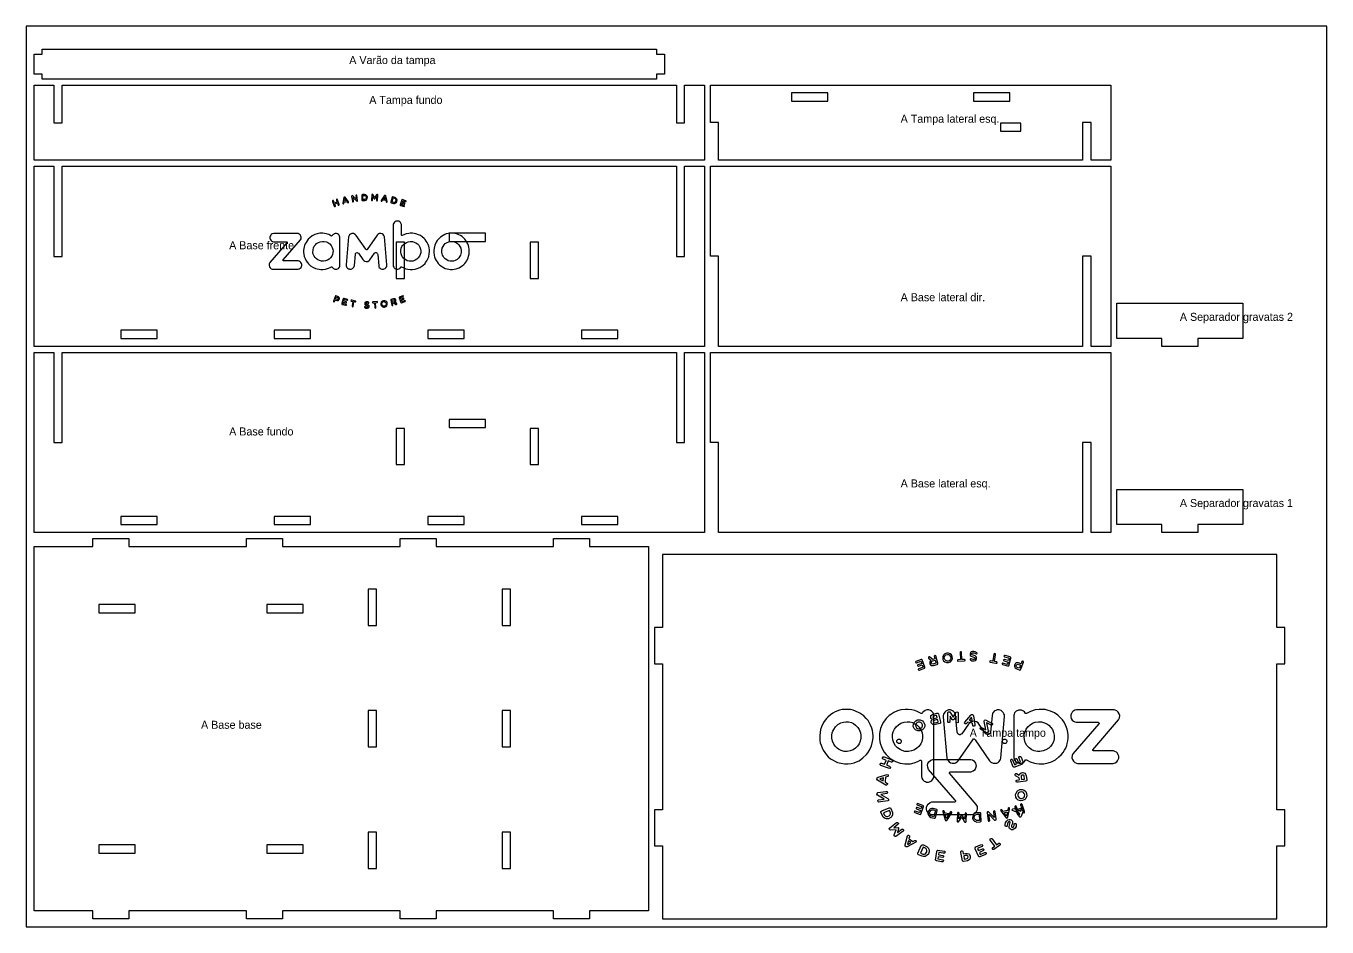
# Model space of a CAD drawing. Header units: millimetres. Extents: x 0 to 2750, y 0 to 900.
# Drawn here: x 0 to 1300, y 0 to 900 of the extents above; entities that cross this region are included whole.
import ezdxf

# ---------------------------------------------------------------- set-up
doc = ezdxf.new("R2010")
doc.units = ezdxf.units.MM
for name, color, linetype in [('CORTE_EXTERNO', 1, 'Continuous'), ('CORTE_INTERNO', 5, 'Continuous'), ('ETIQUETAS_NAO_CORTAR', 8, 'Continuous'), ('GRAVACAO', 3, 'Continuous'), ('GRAVACAO_VERSO', 4, 'Continuous'), ('MESA_NAO_CORTAR', 8, 'Continuous')]:
    doc.layers.add(name, color=color, linetype=linetype)

msp = doc.modelspace()

# ---------------------------------------------------------------- linework, layer by layer
at = {"layer": 'CORTE_EXTERNO'}
for points in [[(8, 872), (16, 872), (16, 877), (630, 877), (630, 872), (638, 872), (638, 852), (630, 852), (630, 847), (16, 847), (16, 852), (8, 852), (8, 872)], [(678, 766), (8, 766), (8, 841), (27.9, 841), (27.9, 803.4), (36.1, 803.4), (36.1, 841), (649.9, 841), (649.9, 803.4), (658.1, 803.4), (658.1, 841), (678, 841), (678, 766)], [(1064.2, 803.6), (1055.8, 803.6), (1055.8, 766), (692.1, 766), (692.1, 803.6), (684, 803.6), (684, 841), (1084, 841), (1084, 766), (1064.2, 766), (1064.2, 803.6)], [(649.9, 760), (649.9, 669.9), (658.1, 669.9), (658.1, 760), (678, 760), (678, 580), (8, 580), (8, 760), (27.9, 760), (27.9, 669.9), (36.1, 669.9), (36.1, 760), (649.9, 760)], [(1084, 760), (1084, 580), (1064.2, 580), (1064.2, 670.1), (1055.8, 670.1), (1055.8, 580), (692.1, 580), (692.1, 670.1), (684, 670.1), (684, 760), (1084, 760)], [(1171, 580), (1135, 580), (1135, 588), (1090, 588), (1090, 623), (1216, 623), (1216, 588), (1171, 588), (1171, 580)], [(649.9, 574), (649.9, 483.9), (658.1, 483.9), (658.1, 574), (678, 574), (678, 394), (8, 394), (8, 574), (27.9, 574), (27.9, 483.9), (36.1, 483.9), (36.1, 574), (649.9, 574)], [(1084, 574), (1084, 394), (1064.2, 394), (1064.2, 484.1), (1055.8, 484.1), (1055.8, 394), (692.1, 394), (692.1, 484.1), (684, 484.1), (684, 574), (1084, 574)], [(1171, 394), (1135, 394), (1135, 402), (1090, 402), (1090, 437), (1216, 437), (1216, 402), (1171, 402), (1171, 394)], [(66.8, 16), (8, 16), (8, 380), (66.8, 380), (66.8, 388), (102.8, 388), (102.8, 380), (220.2, 380), (220.2, 388), (256.2, 388), (256.2, 380), (373.8, 380), (373.8, 388), (409.8, 388), (409.8, 380), (527.2, 380), (527.2, 388), (563.2, 388), (563.2, 380), (622, 380), (622, 16), (563.2, 16), (563.2, 8), (527.2, 8), (527.2, 16), (409.8, 16), (409.8, 8), (373.8, 8), (373.8, 16), (256.2, 16), (256.2, 8), (220.2, 8), (220.2, 16), (102.8, 16), (102.8, 8), (66.8, 8), (66.8, 16)], [(628, 81), (636, 81), (636, 8), (1250, 8), (1250, 81), (1258, 81), (1258, 117), (1250, 117), (1250, 263), (1258, 263), (1258, 299), (1250, 299), (1250, 372), (636, 372), (636, 299), (628, 299), (628, 263), (636, 263), (636, 117), (628, 117), (628, 81)]]:
    msp.add_lwpolyline(points, close=True, dxfattribs=at)
at = {"layer": 'CORTE_INTERNO'}
for points in [[(764.9, 824.9), (801.1, 824.9), (801.1, 833.1), (764.9, 833.1), (764.9, 824.9)], [(946.9, 833.1), (946.9, 824.9), (983.1, 824.9), (983.1, 833.1), (946.9, 833.1)], [(994.1, 803.1), (973.9, 803.1), (973.9, 794.9), (994.1, 794.9), (994.1, 803.1)], [(459.1, 693.1), (422.9, 693.1), (422.9, 684.9), (459.1, 684.9), (459.1, 693.1)], [(369.9, 647.9), (378.1, 647.9), (378.1, 684.1), (369.9, 684.1), (369.9, 647.9)], [(503.9, 684.1), (503.9, 647.9), (512.1, 647.9), (512.1, 684.1), (503.9, 684.1)], [(94.6, 587.9), (130.9, 587.9), (130.9, 596.1), (94.6, 596.1), (94.6, 587.9)], [(248.1, 596.1), (248.1, 587.9), (284.4, 587.9), (284.4, 596.1), (248.1, 596.1)], [(437.9, 596.1), (401.6, 596.1), (401.6, 587.9), (437.9, 587.9), (437.9, 596.1)], [(591.4, 587.9), (591.4, 596.1), (555.1, 596.1), (555.1, 587.9), (591.4, 587.9)], [(459.1, 507.1), (422.9, 507.1), (422.9, 498.9), (459.1, 498.9), (459.1, 507.1)], [(369.9, 461.9), (378.1, 461.9), (378.1, 498.1), (369.9, 498.1), (369.9, 461.9)], [(503.9, 498.1), (503.9, 461.9), (512.1, 461.9), (512.1, 498.1), (503.9, 498.1)], [(94.6, 401.9), (130.9, 401.9), (130.9, 410.1), (94.6, 410.1), (94.6, 401.9)], [(248.1, 410.1), (248.1, 401.9), (284.4, 401.9), (284.4, 410.1), (248.1, 410.1)], [(437.9, 410.1), (401.6, 410.1), (401.6, 401.9), (437.9, 401.9), (437.9, 410.1)], [(591.4, 401.9), (591.4, 410.1), (555.1, 410.1), (555.1, 401.9), (591.4, 401.9)], [(350.1, 301.2), (350.1, 337.5), (341.9, 337.5), (341.9, 301.2), (350.1, 301.2)], [(484.1, 337.5), (475.9, 337.5), (475.9, 301.2), (484.1, 301.2), (484.1, 337.5)], [(72.8, 322.1), (72.8, 313.9), (109.2, 313.9), (109.2, 322.1), (72.8, 322.1)], [(277.1, 322.1), (240.8, 322.1), (240.8, 313.9), (277.1, 313.9), (277.1, 322.1)], [(350.1, 216.2), (341.9, 216.2), (341.9, 179.8), (350.1, 179.8), (350.1, 216.2)], [(475.9, 216.2), (475.9, 179.8), (484.1, 179.8), (484.1, 216.2), (475.9, 216.2)], [(341.9, 94.8), (341.9, 58.5), (350.1, 58.5), (350.1, 94.8), (341.9, 94.8)], [(475.9, 58.5), (484.1, 58.5), (484.1, 94.8), (475.9, 94.8), (475.9, 58.5)], [(109.2, 73.8), (109.2, 82.2), (72.8, 82.2), (72.8, 73.8), (109.2, 73.8)], [(240.8, 73.8), (277.1, 73.8), (277.1, 82.2), (240.8, 82.2), (240.8, 73.8)]]:
    msp.add_lwpolyline(points, close=True, dxfattribs=at)
at = {"layer": 'GRAVACAO'}
for points in [[(316.5, 722.6), (316.8, 722.4), (317.2, 722.4), (317.5, 722.6), (317.7, 724), (318, 724.2), (320.7, 724.8), (321.4, 723.8), (321.8, 723.5), (322.2, 723.6), (322.4, 723.9), (322.3, 724.4), (318.8, 728.9), (318.4, 729.1), (317.9, 729), (317.6, 728.6), (316.5, 723.1), (316.5, 722.6)], [(330.2, 726.9), (326.5, 730.4), (326, 730.6), (325.5, 730.4), (325.4, 729.7), (326.1, 725), (326.3, 724.5), (326.8, 724.4), (327.1, 724.7), (327.1, 725.3), (326.6, 728.4), (326.7, 728.8), (330.5, 725.1), (331.1, 725), (331.4, 725.2), (331.4, 725.8), (330.7, 730.9), (330.5, 731.1), (330, 731.2), (329.7, 730.8), (330.2, 727.1), (330.2, 726.9)], [(335.5, 731.5), (335.4, 731.3), (335.6, 726.7), (335.6, 725.9), (335.9, 725.6), (337.6, 725.6), (338.9, 725.8), (339.9, 726.2), (340.5, 726.9), (341, 727.8), (341.1, 729.3), (340.6, 730.4), (339.7, 731.3), (339.2, 731.5), (338.3, 731.8), (336.1, 731.7), (335.5, 731.5)], [(340, 728.7), (340, 728.2), (339.7, 727.5), (339.1, 726.9), (338.1, 726.6), (336.7, 726.6), (336.4, 730.7), (336.6, 730.8), (338.6, 730.7), (339.2, 730.4), (339.8, 729.7), (340, 728.7)], [(345.8, 725.7), (346.2, 726.1), (346.3, 729.4), (346.4, 729.8), (347.7, 727.6), (348, 727.3), (348.4, 727.3), (348.6, 727.4), (350.2, 729.7), (350.3, 728.5), (350.1, 725.9), (350.5, 725.5), (351, 725.5), (351.2, 726.1), (351.5, 730.9), (351.4, 731.4), (351.1, 731.7), (350.5, 731.6), (348.3, 728.6), (346.5, 731.7), (346.2, 731.9), (345.6, 731.8), (345.4, 731.4), (345.1, 726.1), (345.2, 725.8), (345.8, 725.7)], [(355, 725.1), (355.3, 725), (355.7, 725), (356.6, 726.4), (359.5, 725.9), (359.7, 725.7), (360, 724.5), (360.2, 724.2), (360.6, 724.2), (360.9, 724.4), (360.9, 724.8), (359.4, 730.3), (359.2, 730.7), (358.9, 730.8), (358.4, 730.8), (358.2, 730.7), (355, 725.7), (354.9, 725.3), (355, 725.1)], [(358.6, 729.5), (359.3, 727.1), (359.2, 726.9), (357.2, 727.2), (358.6, 729.5)], [(367.3, 722.8), (368.1, 722.8), (368.9, 723), (369.5, 723.3), (370.1, 723.8), (370.6, 724.8), (370.8, 726.1), (370.5, 727.2), (369.7, 728.2), (368.9, 728.7), (366.7, 729.3), (366.2, 729.3), (365.9, 728.9), (364.7, 724), (364.7, 723.6), (364.8, 723.4), (367.3, 722.8)], [(369.7, 725.7), (369.3, 724.7), (368.9, 724.1), (368.1, 723.8), (367.1, 723.8), (365.9, 724.1), (365.8, 724.2), (366.8, 728.3), (368.1, 728), (368.8, 727.6), (369.3, 727.1), (369.6, 726.5), (369.7, 725.7)], [(310.7, 724.2), (308.1, 723.3), (307.3, 725.5), (307.1, 725.6), (306.7, 725.6), (306.4, 725.3), (306.4, 724.8), (308, 720), (308.4, 719.7), (308.8, 719.7), (309.1, 720), (309.1, 720.4), (308.4, 722.2), (308.6, 722.5), (311.2, 723.3), (312, 721.1), (312.5, 721), (312.9, 721.3), (312.9, 721.7), (311.3, 726.4), (310.9, 726.9), (310.5, 726.9), (310.2, 726.7), (310.2, 726.2), (310.9, 724.3), (310.7, 724.2)], [(318.4, 727.8), (320.1, 725.6), (318, 725.1), (317.9, 725.5), (318.4, 727.8)], [(377.9, 719.6), (378.2, 719.9), (378.2, 720.2), (378.1, 720.4), (375.4, 721.3), (375, 721.6), (375.5, 723.1), (378, 722.2), (378.4, 722.2), (378.6, 722.5), (378.7, 722.7), (378.5, 723.1), (375.8, 724.1), (376.4, 725.5), (376.6, 725.5), (379.3, 724.5), (379.7, 724.6), (379.9, 725.1), (379.6, 725.5), (376, 726.7), (375.6, 726.5), (373.8, 721.5), (373.8, 721.1), (374.1, 720.8), (377.9, 719.6)], [(366.8, 701.2), (366.8, 660.9), (367, 660.2), (367.4, 659.2), (367.8, 658.5), (368.5, 657.9), (369.2, 657.5), (370.3, 657.1), (371.6, 657.1), (372.7, 657.5), (373.7, 658.1), (374.1, 658.5), (374.8, 659.5), (375.3, 659.6), (377.5, 658.4), (379.6, 657.6), (381.5, 657.1), (383.9, 656.8), (386.1, 656.8), (388.8, 657.1), (391, 657.8), (393.6, 658.9), (395.6, 660.1), (396.6, 660.9), (398.7, 662.9), (399.3, 663.7), (400.4, 665.3), (401.3, 666.8), (402.4, 669.6), (403, 672.7), (403.2, 674.4), (403.1, 676.5), (402.9, 678.3), (402.4, 680), (401.8, 681.7), (400.8, 683.7), (399.9, 685.2), (398.7, 686.8), (397.7, 687.8), (395.9, 689.4), (394.1, 690.6), (392.3, 691.5), (389.4, 692.5), (386.2, 693), (383.8, 693), (382.5, 692.9), (379.9, 692.4), (377.6, 691.5), (375.9, 690.6), (375.5, 690.6), (375.1, 691), (375.1, 701.6), (374.9, 702.5), (374.2, 703.7), (373.4, 704.5), (372.6, 704.9), (371.7, 705.1), (370.4, 705.1), (369.7, 705), (368.9, 704.6), (368.2, 704), (367.5, 703.1), (367, 702.2), (366.8, 701.2)], [(244, 687), (244.6, 686), (245.2, 685.3), (246.3, 684.7), (247.2, 684.5), (260.5, 684.5), (260.9, 684.2), (261.1, 683.7), (243.8, 663.7), (243.1, 662.3), (243, 660.9), (243.3, 659.6), (244, 658.5), (245.1, 657.6), (246.1, 657.2), (246.9, 657.1), (271.8, 657.1), (272.9, 657.3), (274.1, 658), (274.8, 658.7), (275.4, 659.9), (275.6, 660.7), (275.6, 661.8), (275.4, 662.7), (274.7, 663.9), (273.9, 664.6), (273, 665.1), (272.1, 665.4), (257.4, 665.4), (257.1, 665.5), (256.9, 665.8), (256.9, 666.1), (257.1, 666.4), (274.3, 686.3), (274.8, 687.5), (274.9, 689), (274.6, 690.2), (274, 691.3), (272.9, 692.2), (271.8, 692.6), (271.1, 692.7), (247.5, 692.7), (246.1, 692.4), (245, 691.6), (244.5, 691.1), (244, 690.1), (243.7, 689.3), (243.7, 687.9), (244, 687)], [(279.1, 682.5), (278.4, 680.9), (278, 679.5), (277.6, 677.7), (277.4, 676), (277.4, 673.8), (277.6, 672.1), (278.1, 669.9), (278.9, 667.7), (280.1, 665.4), (281.2, 663.8), (282.2, 662.6), (284.4, 660.6), (286.6, 659.1), (289.2, 657.9), (290.8, 657.4), (292.8, 657), (294.5, 656.8), (296.6, 656.8), (299.4, 657.1), (302.4, 658.1), (303.8, 658.7), (305.3, 659.6), (305.7, 659.5), (306.5, 658.4), (307.1, 657.9), (308.6, 657.2), (310.6, 657.2), (312.1, 657.9), (313.1, 659.1), (313.5, 659.9), (313.7, 660.7), (313.7, 689.1), (313.4, 690.2), (312.8, 691.1), (312.2, 691.8), (311.1, 692.4), (310.3, 692.7), (308.9, 692.7), (308, 692.4), (307.1, 691.9), (306.5, 691.4), (305.7, 690.3), (305.3, 690.2), (302.7, 691.6), (299.9, 692.5), (298.4, 692.9), (296.7, 693), (293.7, 693), (290.8, 692.4), (288.5, 691.6), (285.9, 690.3), (283.5, 688.5), (282, 687), (280.8, 685.4), (279.8, 683.9), (279.1, 682.5)], [(319.9, 660.5), (320.2, 659.6), (320.7, 658.8), (321.3, 658.1), (322.1, 657.6), (322.8, 657.3), (323.4, 657.1), (324.8, 657.1), (325.6, 657.4), (326.4, 657.8), (327.6, 659), (327.9, 659.8), (328.2, 660.7), (329.1, 672.2), (329.4, 672.7), (329.9, 673.3), (330.8, 673.6), (331.4, 673.5), (332.3, 673), (336.6, 666.8), (337.4, 665.8), (338.5, 665.1), (340, 664.7), (341, 664.8), (341.7, 664.9), (343, 665.7), (343.7, 666.6), (348.2, 673), (348.6, 673.3), (349.3, 673.6), (349.8, 673.6), (350.4, 673.4), (351, 672.9), (351.2, 672.5), (351.4, 671.9), (352.4, 660.4), (352.6, 659.6), (353, 658.9), (353.8, 658.1), (354.4, 657.6), (355.7, 657.1), (357.2, 657.1), (358, 657.4), (358.9, 657.9), (359.7, 658.6), (360.4, 659.9), (360.6, 660.9), (360.6, 661.6), (358.1, 689.3), (357.7, 690.7), (356.8, 691.7), (355.8, 692.4), (354.7, 692.7), (353, 692.6), (352.5, 692.4), (351.5, 691.8), (350.8, 691.1), (340.9, 676.9), (340.4, 676.5), (340, 676.5), (339.5, 677.1), (329.9, 690.9), (328.9, 691.9), (327.4, 692.6), (325.7, 692.7), (325, 692.5), (324.1, 692.1), (323.4, 691.4), (322.6, 690.1), (322.3, 689.3), (319.9, 661.5), (319.9, 660.5)], [(414.1, 689.1), (411.8, 686.9), (410.9, 685.7), (409.8, 684), (408.4, 681.1), (407.7, 678.1), (407.4, 675.8), (407.4, 674.1), (407.8, 670.8), (408.3, 669.3), (409, 667.4), (409.7, 665.9), (410.8, 664.3), (411.9, 662.8), (413.6, 661.1), (416.1, 659.3), (419, 657.9), (420.7, 657.3), (422.4, 657), (424.1, 656.8), (426.3, 656.8), (427.9, 657), (429.7, 657.3), (432.7, 658.4), (434.2, 659.3), (435.8, 660.3), (437.6, 661.9), (438.4, 662.8), (439.4, 664), (440.4, 665.6), (441.8, 668.4), (442.3, 670.1), (442.8, 672.2), (442.9, 674.1), (442.9, 675.7), (442.8, 677.2), (442.5, 679), (442.1, 680.6), (441.4, 682.3), (440.6, 683.9), (439.6, 685.6), (438.5, 687), (437.2, 688.3), (435.7, 689.6), (434.1, 690.7), (432.4, 691.5), (431.1, 692.1), (428.9, 692.7), (426.5, 693), (423.9, 693), (422, 692.8), (420, 692.3), (418.5, 691.8), (416.7, 690.9), (414.1, 689.1)], [(303.5, 682.3), (304.9, 680.7), (306, 678.7), (306.6, 676.8), (306.8, 675.3), (306.7, 673.8), (306.3, 671.9), (305.5, 670), (304.3, 668.4), (302.8, 667), (301.1, 666), (299.4, 665.4), (297.2, 665), (295.1, 665.1), (293.1, 665.7), (291.7, 666.3), (290.3, 667.3), (288.9, 668.7), (287.9, 670.2), (287.1, 672.1), (286.7, 673.9), (286.8, 676.4), (287.3, 678.3), (288.1, 680), (289.3, 681.5), (290.4, 682.6), (292.3, 683.8), (294, 684.5), (296.2, 684.8), (297.9, 684.8), (300.1, 684.3), (301.6, 683.6), (303.5, 682.3)], [(391.1, 682.3), (392.4, 681), (393.6, 679), (394.3, 677.1), (394.5, 675.3), (394.4, 673.3), (394, 671.7), (393.2, 670), (392, 668.4), (390.5, 667), (388.9, 666), (386.7, 665.2), (384.7, 665), (382.9, 665.1), (381, 665.6), (379.4, 666.3), (378, 667.3), (376.7, 668.6), (375.5, 670.5), (374.8, 672.4), (374.4, 674), (374.4, 675.9), (374.9, 678.1), (375.6, 679.6), (376.2, 680.6), (377, 681.5), (378.4, 682.8), (380.1, 683.9), (381.7, 684.5), (383.9, 684.8), (386.1, 684.7), (388, 684.2), (389.4, 683.5), (391.1, 682.3)], [(432.5, 681.4), (433.6, 679.9), (434.4, 678), (434.9, 675.9), (434.9, 673.9), (434.5, 672.3), (434.2, 671.2), (433.6, 670), (432.5, 668.4), (430.8, 666.8), (428.8, 665.7), (427.1, 665.2), (425.6, 665), (423.7, 665.1), (421.8, 665.6), (420.4, 666.3), (419, 667.3), (417.6, 668.8), (416.7, 670), (416.2, 671.2), (415.8, 672.3), (415.5, 674), (415.5, 675.9), (415.9, 678), (416.7, 679.8), (417.8, 681.4), (419, 682.6), (420.7, 683.7), (422.6, 684.5), (424.6, 684.8), (426.8, 684.7), (428.7, 684.2), (430.3, 683.3), (431.3, 682.6), (432.5, 681.4)], [(309.1, 630.4), (307.2, 625.3), (307.3, 624.8), (307.5, 624.6), (308, 624.6), (308.2, 624.8), (308.8, 626.3), (310.5, 625.8), (311.5, 625.8), (311.9, 625.9), (312.5, 626.2), (312.7, 626.6), (313.1, 627.5), (313.1, 628.2), (312.7, 629), (312.1, 629.5), (311.6, 629.8), (309.5, 630.5), (309.1, 630.4)], [(312, 627.5), (311.4, 626.8), (310.7, 626.7), (309.1, 627.3), (309.9, 629.4), (311.3, 628.9), (311.9, 628.3), (312, 628), (312, 627.5)], [(319.5, 621), (319.9, 621), (320.2, 621.3), (320.1, 621.6), (319.9, 621.8), (317.1, 622.5), (316.8, 622.7), (317.3, 624.3), (319.7, 623.6), (320.1, 623.6), (320.4, 623.9), (320.4, 624.3), (320.1, 624.5), (318, 625), (317.5, 625.3), (317.8, 626.7), (318, 626.8), (320.9, 626), (321.2, 626.1), (321.4, 626.2), (321.5, 626.6), (321.3, 626.9), (317.8, 627.8), (317.3, 627.8), (317, 627.6), (315.7, 622.7), (315.7, 622.2), (316, 621.9), (319.5, 621)], [(325.8, 619.9), (326, 619.7), (326.5, 619.6), (326.9, 619.9), (327.6, 624.5), (327.7, 624.7), (329.3, 624.4), (329.7, 624.6), (329.7, 625), (329.4, 625.3), (325.5, 626), (325, 626), (324.7, 625.6), (324.9, 625.2), (326.6, 624.8), (325.8, 620.4), (325.8, 619.9)], [(338.4, 622.3), (338.5, 621.9), (338.9, 621.4), (339.4, 621.2), (341.5, 620.5), (341.8, 620), (341.7, 619.6), (341.2, 619.1), (340.3, 619.1), (339.5, 619.3), (338.7, 619.9), (338.4, 619.9), (338.1, 619.6), (338.1, 619.3), (338.4, 618.9), (339.4, 618.3), (340.3, 618.2), (341.1, 618.2), (342.1, 618.5), (342.5, 618.9), (342.8, 619.7), (342.8, 620.5), (342.6, 620.9), (342, 621.4), (339.8, 622.2), (339.4, 622.6), (339.4, 623), (339.8, 623.4), (340.1, 623.6), (340.8, 623.6), (342, 623), (342.4, 623), (342.6, 623.3), (342.6, 623.7), (342.2, 624.1), (341.5, 624.4), (341, 624.5), (340, 624.5), (339.2, 624.2), (338.6, 623.7), (338.4, 623.1), (338.4, 622.3)], [(347.9, 623.6), (348.2, 623.4), (348.4, 618.7), (348.7, 618.4), (349.1, 618.3), (349.4, 618.6), (349.2, 623.6), (350.8, 623.7), (351, 623.8), (351.1, 624), (351.1, 624.4), (350.8, 624.7), (346.4, 624.4), (346.1, 624.1), (346.2, 623.7), (346.5, 623.4), (347.9, 623.6)], [(354.6, 621.6), (355.2, 620.5), (356, 619.7), (357.1, 619.3), (358.3, 619.3), (359.5, 619.7), (360.5, 620.6), (360.9, 621.7), (360.9, 623.1), (360.8, 623.6), (360.4, 624.4), (359.5, 625.2), (358.4, 625.6), (357.2, 625.6), (356.4, 625.3), (355.8, 625), (354.9, 624), (354.6, 622.9), (354.6, 621.6)], [(359.9, 621.7), (359.5, 621), (358.9, 620.5), (357.8, 620.2), (357.1, 620.3), (356.6, 620.5), (356, 621.3), (355.7, 622), (355.7, 622.9), (356, 623.7), (356.7, 624.4), (357.5, 624.7), (358, 624.7), (358.9, 624.3), (359.6, 623.6), (359.9, 622.7), (359.9, 621.7)], [(364.4, 626.1), (365.7, 621.1), (365.9, 620.9), (366.4, 620.9), (366.7, 621.3), (366.2, 623.1), (366.8, 623.3), (367.6, 623.5), (369.7, 621.9), (370.1, 621.9), (370.4, 622.1), (370.4, 622.6), (368.7, 624), (369.4, 624.7), (369.6, 625.1), (369.6, 625.8), (369.5, 626.5), (369.2, 627), (368.4, 627.5), (367.1, 627.5), (364.7, 626.9), (364.4, 626.6), (364.4, 626.1)], [(367.9, 624.5), (366.1, 624.1), (365.9, 624.4), (365.4, 626.1), (367.5, 626.6), (368.1, 626.4), (368.4, 626.1), (368.6, 625.6), (368.4, 624.9), (367.9, 624.5)], [(374.7, 623.7), (375, 623.5), (375.2, 623.5), (378.9, 624.8), (379.1, 625.2), (379, 625.5), (378.8, 625.6), (378.5, 625.7), (375.5, 624.6), (375.3, 625), (374.9, 626.2), (377.6, 627.2), (377.7, 627.4), (377.7, 627.7), (377.4, 628), (377.1, 628), (374.6, 627.1), (374, 628.6), (377, 629.7), (377.2, 630), (377.2, 630.3), (377, 630.6), (376.5, 630.6), (373, 629.3), (372.9, 629), (372.9, 628.7), (374.7, 623.7)], [(925.6, 270.1), (924.8, 271.8), (923.5, 273), (921.8, 273.6), (920.1, 273.6), (918.3, 273), (916.8, 271.6), (916.1, 270), (916.1, 267.9), (916.3, 267.1), (916.9, 266), (918.2, 264.8), (919.8, 264.1), (921.7, 264.1), (922.9, 264.5), (923.8, 265), (925.1, 266.5), (925.7, 268.1), (925.6, 270.1)], [(935.7, 267.1), (935.2, 267.3), (934.9, 274.4), (934.5, 274.9), (933.9, 275), (933.3, 274.5), (933.7, 267.1), (931.3, 267), (931, 266.8), (930.8, 266.5), (930.8, 266), (931.2, 265.5), (937.9, 265.9), (938.3, 266.3), (938.3, 267), (937.8, 267.3), (935.7, 267.1)], [(949.9, 269.1), (949.8, 269.6), (949.1, 270.3), (948.5, 270.7), (945.3, 271.8), (944.8, 272.5), (944.9, 273.1), (945.7, 273.8), (947, 273.9), (948.2, 273.5), (949.4, 272.7), (949.9, 272.7), (950.4, 273.2), (950.4, 273.6), (949.9, 274.2), (948.4, 275), (947.1, 275.3), (945.9, 275.3), (944.4, 274.7), (943.7, 274.1), (943.3, 272.9), (943.4, 271.7), (943.6, 271.2), (944.5, 270.4), (947.8, 269.2), (948.4, 268.6), (948.4, 268.1), (947.8, 267.3), (947.4, 267.1), (946.3, 267.1), (944.6, 268), (943.9, 268), (943.5, 267.6), (943.5, 267), (944.2, 266.4), (945.2, 266), (946, 265.8), (947.6, 265.8), (948.7, 266.1), (949.6, 267), (949.9, 267.9), (949.9, 269.1)], [(968.7, 272.7), (968.5, 273), (967.7, 273.2), (967.2, 272.6), (966.1, 265.7), (965.9, 265.5), (963.6, 266), (963, 265.6), (962.9, 265), (963.3, 264.5), (969.2, 263.5), (970, 263.5), (970.5, 264), (970.2, 264.8), (967.6, 265.3), (968.7, 271.9), (968.7, 272.7)], [(895.5, 267), (895, 267.2), (894.6, 267.2), (889.2, 265.2), (888.9, 264.8), (889, 264.3), (889.3, 264), (889.8, 263.9), (894.2, 265.6), (894.5, 265), (895.1, 263.2), (891.2, 261.8), (890.9, 261.4), (890.9, 260.9), (891.4, 260.5), (891.9, 260.5), (895.6, 261.9), (896.5, 259.6), (892, 257.9), (891.6, 257.5), (891.6, 257.1), (892, 256.7), (892.7, 256.7), (897.9, 258.6), (898.2, 259), (898.2, 259.5), (895.5, 267)], [(911, 263.4), (909, 270.9), (908.6, 271.2), (908, 271.2), (907.5, 270.6), (908.1, 267.9), (907.3, 267.5), (906.1, 267.2), (902.9, 269.7), (902.3, 269.7), (901.8, 269.3), (901.8, 268.6), (904.5, 266.5), (903.4, 265.5), (903.1, 264.9), (903, 263.9), (903.3, 262.8), (903.8, 262), (904.9, 261.3), (906.9, 261.2), (910.4, 262.1), (911, 262.6), (911, 263.4)], [(905.7, 265.7), (908.4, 266.4), (908.7, 266), (909.3, 263.4), (906.3, 262.6), (905.3, 262.9), (904.9, 263.3), (904.6, 264.1), (905, 265.1), (905.7, 265.7)], [(917.7, 269.9), (918.3, 271), (919.2, 271.8), (920.7, 272.3), (921.8, 272.1), (922.6, 271.7), (923.6, 270.6), (924, 269.4), (924, 268.1), (923.6, 267), (922.4, 265.9), (921.3, 265.5), (920.5, 265.5), (919.1, 266.1), (918.1, 267.1), (917.6, 268.5), (917.7, 269.9)], [(978.3, 271.1), (977.7, 271.1), (977.2, 270.5), (977.3, 270.1), (977.6, 269.8), (981.9, 268.7), (982.3, 268.4), (981.6, 266.1), (977.9, 267.1), (977.3, 267.1), (976.9, 266.7), (976.9, 266.1), (977.4, 265.7), (980.5, 265), (981.3, 264.6), (980.8, 262.5), (980.5, 262.3), (976.2, 263.5), (975.7, 263.4), (975.4, 263.1), (975.3, 262.7), (975.6, 262.2), (980.9, 260.8), (981.6, 260.8), (982, 261), (984, 268.5), (984, 269.2), (983.5, 269.7), (978.3, 271.1)], [(993.8, 256.9), (996.6, 264.5), (996.6, 265.3), (996.2, 265.6), (995.6, 265.6), (995.2, 265.2), (994.4, 263), (991.8, 263.9), (990.3, 263.9), (989.6, 263.7), (988.8, 263.1), (988.4, 262.7), (987.9, 261.3), (987.9, 260.2), (988.4, 259), (989.4, 258.2), (990.1, 257.8), (993.2, 256.7), (993.8, 256.9)], [(989.5, 261.3), (990.4, 262.3), (991.5, 262.5), (993.9, 261.6), (992.7, 258.5), (990.5, 259.2), (989.6, 260), (989.4, 260.6), (989.5, 261.3)], [(836.3, 168.8), (839.8, 172.2), (841.2, 173.9), (842.8, 176.5), (844.8, 180.8), (846, 185.4), (846.4, 188.9), (846.4, 191.4), (845.7, 196.2), (845.1, 198.6), (844, 201.5), (842.9, 203.6), (841.4, 206.1), (839.6, 208.3), (837.1, 210.8), (833.3, 213.6), (829, 215.7), (826.5, 216.5), (823.8, 217.1), (821.4, 217.3), (818.1, 217.3), (815.6, 217.1), (813, 216.5), (808.5, 214.9), (806.1, 213.6), (803.9, 212), (801.1, 209.7), (799.8, 208.3), (798.4, 206.5), (796.8, 204.1), (794.8, 199.9), (794, 197.3), (793.4, 194.2), (793.1, 191.3), (793.1, 188.9), (793.3, 186.7), (793.7, 184), (794.4, 181.7), (795.4, 179), (796.6, 176.6), (798.1, 174.2), (799.8, 172.1), (801.7, 170.1), (804, 168.1), (806.4, 166.5), (808.9, 165.2), (810.9, 164.4), (814.1, 163.5), (817.8, 162.9), (821.6, 162.9), (824.5, 163.3), (827.5, 164), (829.8, 164.9), (832.4, 166.1), (836.3, 168.8)], [(907.2, 150.6), (907.2, 211.1), (907.1, 212.2), (906.4, 213.8), (905.8, 214.7), (904.7, 215.7), (903.8, 216.2), (902, 216.8), (900, 216.8), (898.5, 216.3), (897, 215.4), (896.3, 214.7), (895.4, 213.3), (894.5, 213.1), (891.3, 215), (888.2, 216.1), (885.2, 216.9), (881.6, 217.3), (878.4, 217.3), (874.3, 216.8), (871, 215.9), (867.1, 214.1), (864.2, 212.3), (862.6, 211.1), (859.5, 208.1), (858.6, 207), (856.9, 204.6), (855.6, 202.3), (853.9, 198.2), (852.9, 193.4), (852.8, 191), (852.9, 187.8), (853.2, 185.1), (853.9, 182.5), (854.8, 179.9), (856.2, 176.9), (857.6, 174.7), (859.5, 172.3), (860.9, 170.8), (863.6, 168.4), (866.4, 166.6), (869, 165.2), (873.5, 163.7), (878.2, 162.9), (881.9, 162.9), (883.7, 163.1), (887.6, 164), (891.1, 165.2), (893.6, 166.6), (894.3, 166.6), (894.8, 166), (894.8, 150.2), (895.2, 148.7), (896.2, 147), (897.5, 145.8), (898.7, 145.2), (899.9, 144.8), (901.8, 144.8), (902.9, 145.1), (904.1, 145.6), (905.2, 146.4), (906.3, 147.8), (907, 149.2), (907.2, 150.6)], [(977.6, 211.8), (977.2, 213), (976.5, 214.3), (975.5, 215.4), (974.4, 216.1), (973.3, 216.6), (972.5, 216.8), (970.4, 216.8), (969.1, 216.4), (967.9, 215.8), (966.2, 214), (965.6, 212.9), (965.3, 211.4), (963.8, 194.2), (963.4, 193.4), (962.6, 192.6), (961.3, 192.1), (960.3, 192.2), (959.1, 193.1), (952.6, 202.4), (951.4, 203.8), (949.8, 204.9), (947.6, 205.5), (946, 205.4), (945, 205.1), (943, 203.9), (941.9, 202.6), (935.2, 193.1), (934.6, 192.5), (933.6, 192.1), (932.9, 192.1), (932, 192.4), (931, 193.1), (930.7, 193.7), (930.4, 194.6), (928.9, 211.9), (928.6, 213), (927.9, 214.2), (926.9, 215.4), (925.9, 216), (923.9, 216.8), (921.7, 216.8), (920.5, 216.4), (919.2, 215.7), (918, 214.6), (916.9, 212.6), (916.6, 211.2), (916.6, 210), (920.3, 168.5), (921, 166.5), (922.3, 165), (923.8, 164), (925.4, 163.5), (927.9, 163.6), (928.8, 163.9), (930.3, 164.8), (931.3, 165.8), (946.2, 187.1), (946.8, 187.8), (947.5, 187.8), (948.3, 186.9), (962.7, 166.1), (964.1, 164.7), (966.4, 163.6), (968.9, 163.5), (970, 163.8), (971.3, 164.4), (972.5, 165.4), (973.7, 167.3), (974, 168.6), (977.7, 210.2), (977.6, 211.8)], [(1038.9, 178.7), (1039.9, 181.2), (1040.5, 183.3), (1041.1, 185.9), (1041.4, 188.5), (1041.4, 191.8), (1041.1, 194.3), (1040.4, 197.7), (1039.2, 201), (1037.3, 204.5), (1035.7, 206.8), (1034.2, 208.6), (1030.9, 211.7), (1027.6, 213.9), (1023.7, 215.7), (1021.4, 216.4), (1018.4, 217.1), (1015.8, 217.3), (1012.5, 217.3), (1008.4, 216.8), (1003.9, 215.4), (1001.8, 214.4), (999.6, 213.1), (998.9, 213.2), (997.7, 214.9), (996.9, 215.6), (994.6, 216.7), (991.6, 216.7), (989.4, 215.6), (987.8, 213.9), (987.3, 212.7), (987, 211.5), (987, 168.8), (987.4, 167.1), (988.3, 165.8), (989.3, 164.8), (990.8, 163.9), (992.1, 163.5), (994.2, 163.5), (995.5, 163.9), (996.9, 164.7), (997.7, 165.4), (998.9, 167.1), (999.6, 167.1), (1003.5, 165), (1007.6, 163.7), (1009.9, 163.2), (1012.4, 162.9), (1017, 163), (1021.4, 163.9), (1024.8, 165), (1028.6, 167.1), (1032.2, 169.8), (1034.5, 172.1), (1036.3, 174.4), (1037.8, 176.6), (1038.9, 178.7)], [(1091.5, 172), (1090.6, 173.5), (1089.6, 174.5), (1088.1, 175.4), (1086.7, 175.8), (1066.7, 175.8), (1066.1, 176.2), (1065.9, 176.9), (1091.8, 206.9), (1092.8, 209), (1093, 211.2), (1092.5, 213), (1091.5, 214.7), (1089.9, 216), (1088.3, 216.7), (1087.2, 216.9), (1049.8, 216.9), (1048.1, 216.5), (1046.4, 215.5), (1045.4, 214.5), (1044.4, 212.7), (1044.1, 211.5), (1044.1, 209.8), (1044.5, 208.4), (1045.5, 206.7), (1046.7, 205.6), (1047.9, 204.8), (1049.3, 204.5), (1071.4, 204.5), (1071.8, 204.3), (1072.2, 203.7), (1072.2, 203.4), (1071.9, 202.9), (1046.1, 173.1), (1045.3, 171.2), (1045.1, 169.1), (1045.6, 167.2), (1046.6, 165.6), (1048.2, 164.2), (1049.8, 163.6), (1050.8, 163.4), (1086.2, 163.4), (1088.3, 164), (1090, 165), (1090.7, 165.9), (1091.5, 167.3), (1091.9, 168.6), (1091.9, 170.6), (1091.5, 172)], [(808.7, 180.5), (807.1, 182.7), (805.9, 185.6), (805.2, 188.7), (805.2, 191.6), (805.7, 194.1), (806.2, 195.7), (807.1, 197.4), (808.8, 199.9), (811.3, 202.3), (814.3, 203.9), (816.9, 204.7), (819.1, 205), (822, 204.8), (824.8, 204.1), (826.8, 203.1), (829, 201.5), (831.1, 199.4), (832.4, 197.4), (833.2, 195.7), (833.8, 194.1), (834.2, 191.5), (834.2, 188.7), (833.6, 185.6), (832.4, 182.8), (830.8, 180.5), (828.9, 178.6), (826.4, 176.9), (823.7, 175.8), (820.6, 175.3), (817.4, 175.4), (814.4, 176.3), (812, 177.5), (810.5, 178.6), (808.7, 180.5)], [(870.8, 179), (868.9, 181), (867.1, 183.9), (866.1, 186.9), (865.7, 189.5), (865.9, 192.5), (866.5, 195), (867.7, 197.5), (869.5, 199.9), (871.7, 202), (874.1, 203.5), (877.5, 204.6), (880.4, 205), (883.1, 204.8), (886, 204.1), (888.3, 203), (890.4, 201.5), (892.5, 199.5), (894.3, 196.8), (895.4, 194), (895.8, 191.5), (895.8, 188.7), (895.1, 185.4), (894.1, 183.1), (893.2, 181.7), (892, 180.2), (889.9, 178.3), (887.3, 176.7), (884.9, 175.8), (881.7, 175.3), (878.3, 175.4), (875.6, 176.2), (873.4, 177.2), (870.8, 179)], [(1002.3, 179.1), (1000.2, 181.4), (998.5, 184.4), (997.6, 187.3), (997.3, 189.6), (997.4, 191.8), (998, 194.7), (999.3, 197.5), (1001, 199.9), (1003.3, 202), (1005.9, 203.5), (1008.3, 204.5), (1011.7, 205), (1014.8, 204.8), (1017.8, 204), (1019.9, 203), (1022, 201.5), (1024.1, 199.4), (1025.7, 197.2), (1026.8, 194.3), (1027.4, 191.6), (1027.3, 187.9), (1026.6, 185.1), (1025.3, 182.5), (1023.6, 180.2), (1021.9, 178.6), (1019.1, 176.8), (1016.4, 175.8), (1013.2, 175.3), (1010.6, 175.4), (1007.4, 176.1), (1005.1, 177.1), (1002.3, 179.1)], [(890.7, 123.2), (890.2, 122.7), (890.2, 122.2), (890.4, 121.9), (894.4, 120.5), (895, 120.2), (894.2, 117.9), (890.4, 119.2), (889.9, 119.2), (889.5, 118.8), (889.4, 118.4), (889.8, 117.9), (893.7, 116.4), (892.9, 114.2), (892.6, 114.2), (888.6, 115.7), (887.9, 115.6), (887.6, 114.9), (888.1, 114.3), (893.5, 112.5), (894.1, 112.8), (896.7, 120.2), (896.7, 120.9), (896.3, 121.3), (890.7, 123.2)], [(906.6, 118.3), (905.3, 118.3), (904.2, 118.1), (903.2, 117.5), (902.4, 116.8), (901.6, 115.3), (901.3, 113.4), (901.8, 111.7), (902.9, 110.2), (904.1, 109.5), (907.5, 108.6), (908.2, 108.6), (908.7, 109.1), (910.5, 116.5), (910.5, 117.1), (910.2, 117.4), (906.6, 118.3)], [(982.7, 118.6), (982.3, 119), (981.7, 119), (981.3, 118.6), (981, 116.5), (980.5, 116.2), (976.5, 115.3), (975.4, 116.8), (974.8, 117.2), (974.2, 117.1), (973.8, 116.6), (974, 116), (979.3, 109.1), (979.9, 108.8), (980.7, 109), (981.1, 109.6), (982.7, 117.8), (982.7, 118.6)], [(991.5, 116.2), (995.4, 117.5), (996.6, 114.3), (996.9, 114), (997.5, 114), (997.9, 114.5), (997.9, 115.2), (995.5, 122.4), (994.9, 123), (994.4, 123), (993.9, 122.5), (993.9, 121.9), (994.9, 119.2), (994.6, 118.8), (990.7, 117.5), (989.5, 120.8), (988.8, 121.1), (988.2, 120.5), (988.2, 120), (990.5, 112.9), (991.1, 112.1), (991.8, 112.1), (992.2, 112.5), (992.2, 113.2), (991.2, 116), (991.5, 116.2)], [(902.9, 114), (903.5, 115.5), (904.2, 116.3), (905.4, 116.9), (906.8, 116.9), (908.6, 116.4), (908.8, 116.2), (907.2, 110.1), (905.3, 110.6), (904.3, 111), (903.5, 111.9), (903, 112.8), (902.9, 114)], [(924.9, 114.9), (924.6, 115), (923.9, 115), (922.6, 112.9), (918.3, 113.6), (918, 114), (917.5, 115.8), (917.2, 116.1), (916.5, 116.1), (916.2, 115.9), (916.1, 115.2), (918.4, 107.1), (918.7, 106.5), (919.1, 106.3), (919.8, 106.3), (920.2, 106.5), (925, 114), (925.1, 114.5), (924.9, 114.9)], [(919.6, 108.2), (918.5, 111.9), (918.6, 112.2), (921.7, 111.7), (919.6, 108.2)], [(938.8, 114), (938.3, 113.4), (938.1, 108.5), (937.9, 107.7), (935.9, 111.1), (935.4, 111.6), (934.9, 111.6), (934.6, 111.4), (932.1, 108), (932, 109.8), (932.3, 113.7), (931.8, 114.3), (931, 114.2), (930.7, 113.4), (930.3, 106.2), (930.4, 105.4), (930.9, 105), (931.8, 105.1), (935.1, 109.6), (937.7, 105), (938.2, 104.6), (939.1, 104.7), (939.4, 105.4), (939.8, 113.4), (939.6, 113.8), (938.8, 114)], [(954.2, 105.2), (954.4, 105.6), (954.1, 112.5), (954, 113.7), (953.7, 114.1), (951, 114.1), (949.1, 113.9), (947.7, 113.1), (946.7, 112.2), (946, 110.8), (945.9, 108.6), (946.6, 106.9), (947.9, 105.6), (948.7, 105.2), (950.1, 104.8), (953.4, 104.9), (954.2, 105.2)], [(947.5, 109.5), (947.6, 110.2), (948, 111.3), (948.8, 112.1), (950.3, 112.7), (952.5, 112.7), (952.9, 106.5), (952.7, 106.3), (949.7, 106.4), (948.7, 106.9), (947.8, 107.9), (947.5, 109.5)], [(962.3, 112.2), (967.7, 106.8), (968.5, 106.6), (969.3, 106.9), (969.4, 107.9), (968.4, 115), (968, 115.8), (967.3, 115.9), (966.8, 115.5), (966.8, 114.5), (967.5, 109.8), (967.5, 109.3), (961.7, 114.9), (960.8, 115), (960.4, 114.7), (960.3, 113.9), (961.4, 106.2), (961.7, 105.8), (962.5, 105.7), (963, 106.3), (962.2, 111.9), (962.3, 112.2)], [(979.9, 110.8), (977.4, 114), (980.5, 114.9), (980.6, 114.3), (979.9, 110.8)]]:
    msp.add_lwpolyline(points, close=True, dxfattribs=at)
at = {"layer": 'GRAVACAO_VERSO'}
for points in [[(913, 203.1), (908.8, 202.1), (907.4, 201.9), (906.1, 202.2), (905, 203.1), (904.6, 203.8), (904.6, 205.8), (905.9, 207.2), (905, 207.5), (904.3, 208.2), (904, 209.1), (904, 210.5), (904.3, 211.2), (905.9, 212.4), (910.3, 213.5), (911.1, 213.5), (911.9, 212.8), (913.8, 204.9), (913.8, 203.7), (913, 203.1)], [(906.4, 208.9), (906.9, 208.4), (907.5, 208.3), (910.3, 208.9), (910.5, 209.2), (909.9, 211.1), (909.3, 211.2), (906.8, 210.5), (906.2, 209.8), (906.4, 208.9)], [(929.6, 214.7), (931, 214.8), (931.6, 214.3), (931.6, 204.9), (931.3, 204.2), (930.6, 204), (929.6, 204.3), (929.3, 205), (929.3, 210.5), (927.4, 207.5), (926.8, 206.9), (925.9, 206.9), (925.5, 207.2), (923.3, 210.6), (923.1, 204.7), (922.6, 204.2), (921.6, 204.2), (921, 204.6), (921, 214.2), (921.3, 214.7), (921.7, 214.9), (923.2, 214.8), (926.3, 209.7), (929.6, 214.7)], [(946.6, 200.5), (946, 201), (945.8, 203.2), (945.5, 203.5), (941.2, 204.7), (939.4, 202.8), (938.3, 202.9), (937.9, 203.5), (938, 204.5), (944, 211.7), (944.8, 212.3), (946, 212.1), (946.8, 211), (948.1, 202.1), (948, 200.9), (947.4, 200.5), (946.6, 200.5)], [(942.5, 206.5), (945.3, 205.6), (945.4, 206.5), (944.9, 209.5), (942.5, 206.5)], [(897.1, 198.2), (895.8, 197), (894.5, 196.2), (893.2, 195.8), (891.1, 195.8), (888.8, 196.8), (887.5, 198.2), (886.9, 199.5), (886.6, 200.7), (886.7, 202.6), (887.5, 204.3), (889, 205.9), (890.9, 206.8), (893.5, 206.9), (895.7, 206), (896.9, 204.7), (898, 202.4), (898, 200.4), (897.1, 198.2)], [(889.2, 200.3), (889.9, 199), (890.7, 198.4), (892.1, 197.8), (893.2, 198), (894.3, 198.5), (895.2, 199.4), (895.7, 200.5), (895.7, 201.8), (895.2, 203.1), (894.3, 204.1), (893, 204.7), (891.5, 204.7), (890.4, 204.2), (889.4, 203.2), (888.9, 201.7), (889.2, 200.3)], [(906.8, 204.6), (907.3, 204.1), (908.3, 204), (911.4, 204.7), (911.5, 205), (911, 207), (910.6, 207.2), (907.1, 206.1), (906.6, 205.4), (906.8, 204.6)], [(965.2, 201.7), (964.5, 201.5), (960.2, 204), (959.9, 203.8), (961.6, 195.7), (961.5, 194.5), (960.7, 193.9), (959.9, 194), (953.7, 197.6), (953.3, 198.2), (953.7, 199.2), (954.7, 199.4), (959.1, 196.8), (959.2, 197), (957.5, 205.4), (957.8, 206.5), (958.7, 207), (964.8, 203.7), (965.6, 203.1), (965.7, 202.7), (965.6, 202.1), (965.2, 201.7)], [(873.5, 183.4), (871.7, 183.3), (870.8, 183.8), (870.3, 184.6), (870.3, 186.4), (870.7, 187), (871.6, 187.6), (873.2, 187.6), (874.2, 186.9), (874.6, 186.1), (874.6, 184.8), (874.1, 183.9), (873.5, 183.4)], [(979.3, 183.7), (978.6, 183.3), (977.2, 183.3), (976.7, 183.6), (975.8, 184.6), (975.8, 186.4), (976, 186.9), (977, 187.6), (978.7, 187.6), (979.7, 186.9), (980.1, 186.1), (980.1, 184.8), (979.3, 183.7)], [(866.1, 165.4), (865.3, 164.7), (864.7, 164.7), (861.6, 165.8), (860.1, 162.3), (860.1, 161.6), (862.8, 160.7), (863.6, 160.1), (863.8, 159.3), (863.1, 158.4), (861.7, 158.6), (854.2, 161.4), (853.6, 161.9), (853.4, 162.9), (854.2, 163.7), (854.8, 163.7), (857.9, 162.5), (859.4, 166.3), (859.3, 166.7), (856.5, 167.7), (855.9, 168.3), (855.7, 169), (856.4, 169.9), (857.5, 169.9), (865.3, 167), (866.1, 166.3), (866.1, 165.4)], [(988, 159.8), (987, 159.7), (986.5, 160), (984.1, 166), (984.1, 167), (984.7, 167.5), (985.2, 167.5), (985.8, 167.1), (987.6, 162.4), (988.3, 162.4), (989.9, 163.2), (988.4, 166.8), (988.4, 167.7), (988.9, 168.3), (989.8, 168.3), (990.2, 168), (991.8, 163.9), (993.9, 164.7), (992.1, 169.3), (992.1, 169.8), (992.6, 170.4), (993.6, 170.4), (994.3, 169.5), (996.3, 164.2), (996.2, 163.3), (995.3, 162.6), (988, 159.8)], [(949.2, 159.6), (948.5, 157.7), (947.8, 156.8), (946.3, 155.5), (943.9, 154.6), (923.1, 154.6), (922.4, 154.1), (922.3, 153.6), (949.2, 122.3), (950.3, 120.2), (950.4, 117.6), (950.1, 116.5), (949, 114.4), (947.6, 113.2), (946.3, 112.5), (944.8, 112.1), (905.5, 112.1), (903.6, 112.6), (902.3, 113.4), (901.1, 114.6), (900.3, 116.1), (899.9, 117.4), (899.9, 119.7), (900.4, 121.3), (901.4, 122.8), (903.4, 124.4), (905, 124.9), (928.1, 124.9), (929, 125.7), (929, 126), (928.4, 126.8), (901.9, 157.4), (901, 159.5), (900.9, 161.7), (901.3, 163.3), (902.3, 165.1), (904.1, 166.6), (906.2, 167.4), (944, 167.4), (945.7, 166.8), (947.1, 166), (948.2, 164.7), (948.9, 163.5), (949.2, 162.4), (949.4, 160.6), (949.2, 159.6)], [(860.3, 143.8), (860.7, 143.3), (860.7, 142.5), (859.9, 141.7), (859.1, 141.8), (850.8, 146.7), (850.3, 147.5), (850.5, 148.9), (851.5, 149.5), (860.6, 152.3), (861.4, 152.1), (861.6, 151.7), (861.6, 150.8), (861.2, 150.3), (858.9, 149.5), (858.4, 144.9), (860.3, 143.8)], [(856.6, 146.2), (856.9, 148.7), (856.4, 148.9), (853.4, 148), (853.2, 147.7), (856.4, 145.9), (856.6, 146.2)], [(999.7, 145.9), (998.9, 145.5), (991.3, 144.5), (989.9, 144.5), (989.3, 145.3), (989.4, 146.2), (990.1, 146.7), (992.3, 147), (992.6, 147.2), (992.5, 148.9), (988.9, 151), (988.4, 151.8), (988.5, 152.7), (989.2, 153.2), (989.7, 153.2), (992.5, 151.7), (993.1, 152.9), (994.5, 154), (996.2, 154.2), (997.1, 154.1), (998.1, 153.6), (998.9, 152.7), (999.5, 151), (1000, 147.3), (1000, 146.3), (999.7, 145.9)], [(997.8, 147.8), (997.3, 150.9), (996.4, 151.8), (995.4, 151.8), (994.4, 150.9), (994.3, 149.8), (994.8, 147.3), (997.8, 147.8)], [(861.2, 128.3), (861.9, 127.6), (861.7, 126.4), (861.1, 125.9), (853.8, 124.9), (851.9, 124.8), (851.4, 125), (851.1, 126.3), (851.8, 126.9), (857.5, 127.8), (850.8, 131.6), (850.1, 132.8), (850.4, 133.8), (851.1, 134.2), (859.3, 135.3), (860.5, 135.2), (861, 134.1), (860.3, 133.2), (854.3, 132.3), (861.2, 128.3)], [(1000, 130.9), (999.1, 128.5), (998, 127.2), (995.9, 126.2), (993.6, 126), (991.5, 126.8), (990.1, 128.1), (989.2, 129.7), (988.9, 132.2), (989.3, 133.8), (990.6, 135.9), (993, 137.3), (995.3, 137.4), (997.4, 136.6), (999, 135.2), (999.9, 133.3), (1000, 130.9)], [(991.1, 131), (991.3, 130.2), (992.3, 129.1), (993.6, 128.5), (994.8, 128.3), (996.6, 129), (997.3, 129.7), (997.8, 130.8), (998, 132), (997.4, 133.4), (996.4, 134.5), (994.5, 135.1), (993.1, 134.8), (991.8, 133.9), (991.1, 132.5), (991.1, 131)], [(864.3, 109.3), (862, 108), (859.7, 107.9), (857.9, 108.6), (856.6, 109.6), (855.7, 110.9), (854.2, 114.6), (854.3, 115.3), (855.1, 116), (862.5, 119), (863.8, 119), (864.3, 118.4), (865.8, 114.3), (865.8, 112.1), (865.2, 110.5), (864.3, 109.3)], [(992.5, 110.5), (992.5, 111.2), (993.2, 113.2), (993.1, 113.5), (985.8, 116.2), (985.5, 116.8), (985.6, 117.7), (986, 118.1), (987, 118.3), (994, 115.6), (994.9, 117.9), (995.4, 118.4), (996.4, 118.4), (996.9, 117.7), (996.9, 117.1), (994.5, 110.5), (993.7, 109.8), (993.2, 109.8), (992.5, 110.5)], [(860.7, 110.2), (862.4, 110.9), (863.3, 111.7), (863.8, 112.9), (863.8, 114), (862.8, 116.5), (856.8, 114), (857.4, 112.1), (858.4, 110.9), (859.8, 110.2), (860.7, 110.2)], [(871.4, 99.4), (871.9, 98.9), (871.9, 97.8), (870.8, 94.8), (870.9, 94.4), (875.3, 97.7), (876.1, 97.7), (876.8, 97.1), (876.8, 96.2), (876.4, 95.7), (869.3, 90.3), (868.4, 90.3), (867.6, 91.2), (867.6, 92.1), (869.5, 97.2), (863.8, 96.7), (863.1, 97), (862.8, 97.5), (862.6, 98.5), (863.3, 99.2), (869.8, 104.2), (870.9, 104.5), (871.7, 103.6), (871.4, 102.6), (867.1, 99.2), (868, 99.1), (871.4, 99.4)], [(985.6, 105.4), (985.6, 103.5), (984.8, 101.2), (984.7, 100), (985.6, 99.2), (986.1, 99.4), (986.9, 100.1), (987.4, 101.5), (987.5, 102.9), (988, 103.5), (988.9, 103.5), (989.4, 103.1), (989.5, 101.7), (989.3, 100.5), (988.3, 98.6), (987.1, 97.6), (986.2, 97.2), (984.6, 97.2), (982.8, 98.5), (982.4, 99.5), (982.4, 100.5), (983.4, 104.2), (983.3, 104.6), (982.5, 105.2), (981.8, 105), (980.7, 103.6), (980.4, 100.8), (979.8, 100.3), (979, 100.3), (978.6, 100.5), (978.3, 101), (978.3, 102.2), (978.7, 104), (979.6, 105.6), (981.1, 107), (982.4, 107.4), (983.4, 107.3), (984.3, 106.9), (985.3, 105.9), (985.6, 105.4)], [(882.5, 88.2), (886, 85.5), (888, 86.5), (888.8, 86.5), (889.4, 86), (889.5, 85.3), (889.3, 84.7), (880.4, 79.9), (879.6, 79.9), (878.6, 80.6), (878.4, 81.9), (880.7, 91.1), (881.2, 91.6), (881.9, 91.7), (882.8, 91), (882.8, 90.1), (882.3, 88.5), (882.5, 88.2)], [(884.1, 84.5), (881.8, 86.1), (880.7, 82.7), (881, 82.5), (884.1, 84.5)], [(902.6, 75.1), (902.3, 74), (901.7, 72.7), (900.6, 71.6), (898.6, 70.5), (896.8, 70.4), (895.5, 70.7), (891.8, 72.2), (891.3, 72.8), (891.3, 73.7), (894.6, 81.4), (895.5, 82.2), (896.7, 81.9), (900.5, 80), (901.5, 79), (902.4, 77.2), (902.6, 75.1)], [(899.6, 74), (900.1, 75.1), (900.3, 76.5), (899.9, 77.6), (898.7, 78.7), (896.6, 79.6), (893.9, 73.7), (896.3, 72.6), (897.7, 72.6), (898.7, 73.1), (899.6, 74)], [(950.9, 78.1), (951.8, 76.3), (955.9, 78.1), (956.5, 77.9), (957, 77.3), (956.8, 76.3), (952.7, 74.4), (953.6, 72.3), (958, 74.4), (958.7, 74.4), (959.3, 73.9), (959.3, 73), (958.9, 72.5), (953.2, 69.9), (952.6, 69.9), (952, 70.2), (948.3, 78.2), (948.3, 79.2), (949, 79.9), (953.8, 82), (955.4, 82.3), (955.9, 81.8), (955.9, 80.9), (955.4, 80.4), (951.1, 78.6), (950.9, 78.1)], [(972.1, 83.6), (972.6, 83.6), (973.3, 82.9), (973.3, 82.2), (972.8, 81.5), (967.1, 77.3), (966.2, 77.4), (965.8, 77.8), (965.7, 78.6), (965.9, 79.1), (968, 80.6), (963.4, 86.6), (963.3, 87.8), (963.9, 88.4), (964.8, 88.4), (965.4, 87.9), (969.8, 82), (972.1, 83.6)], [(916.5, 73.7), (912.6, 74.5), (912.2, 74.4), (911.9, 72.5), (912.1, 72.1), (916.2, 71.4), (916.7, 71.1), (916.8, 70.2), (916.2, 69.5), (911.6, 70.2), (911.2, 68), (916.2, 67.1), (916.8, 66.2), (916.6, 65.4), (916.2, 65.2), (914.9, 65.2), (909.7, 66.1), (908.8, 66.8), (910.1, 75.4), (910.5, 76.4), (910.8, 76.7), (917.7, 75.7), (918.4, 74.9), (918.2, 74.1), (917.7, 73.7), (916.5, 73.7)], [(938.8, 73.5), (940.6, 73.5), (942, 73), (942.7, 72.3), (943.5, 70.8), (943.6, 69.4), (943.1, 67.9), (942.3, 67), (940.8, 66.2), (937.1, 65.4), (936.2, 65.6), (935.8, 66), (934.1, 74.5), (934.1, 75.4), (934.4, 75.9), (935.7, 76), (936.2, 75.5), (936.6, 73.4), (936.9, 73.1), (938.8, 73.5)], [(940.3, 68.3), (941.1, 68.9), (941.3, 69.9), (941.1, 70.7), (940.1, 71.4), (938.8, 71.4), (937.1, 70.9), (937.6, 68.1), (937.9, 67.7), (940.3, 68.3)]]:
    msp.add_lwpolyline(points, close=True, dxfattribs=at)
at = {"layer": 'MESA_NAO_CORTAR'}
msp.add_lwpolyline([(0, 0), (1300, 0), (1300, 900), (0, 900)], close=True, dxfattribs=at)

# ---------------------------------------------------------------- texts
at = {"layer": 'ETIQUETAS_NAO_CORTAR'}
for s, p in [('A Varão da tampa', (323, 862)), ('A Tampa fundo', (343, 822.2)), ('A Tampa lateral esq.', (874, 803.4)), ('A Base frente', (203, 677)), ('A Base lateral dir.', (874, 625.1)), ('A Separador gravatas 2', (1153, 605.5)), ('A Base fundo', (203, 491)), ('A Base lateral esq.', (874, 439.1)), ('A Separador gravatas 1', (1153, 419.5)), ('A Base base', (174.9, 198)), ('A Tampa tampo', (943, 190))]:
    msp.add_text(s, height=8, dxfattribs=at).set_placement(p)

doc.saveas('drawing.dxf')
